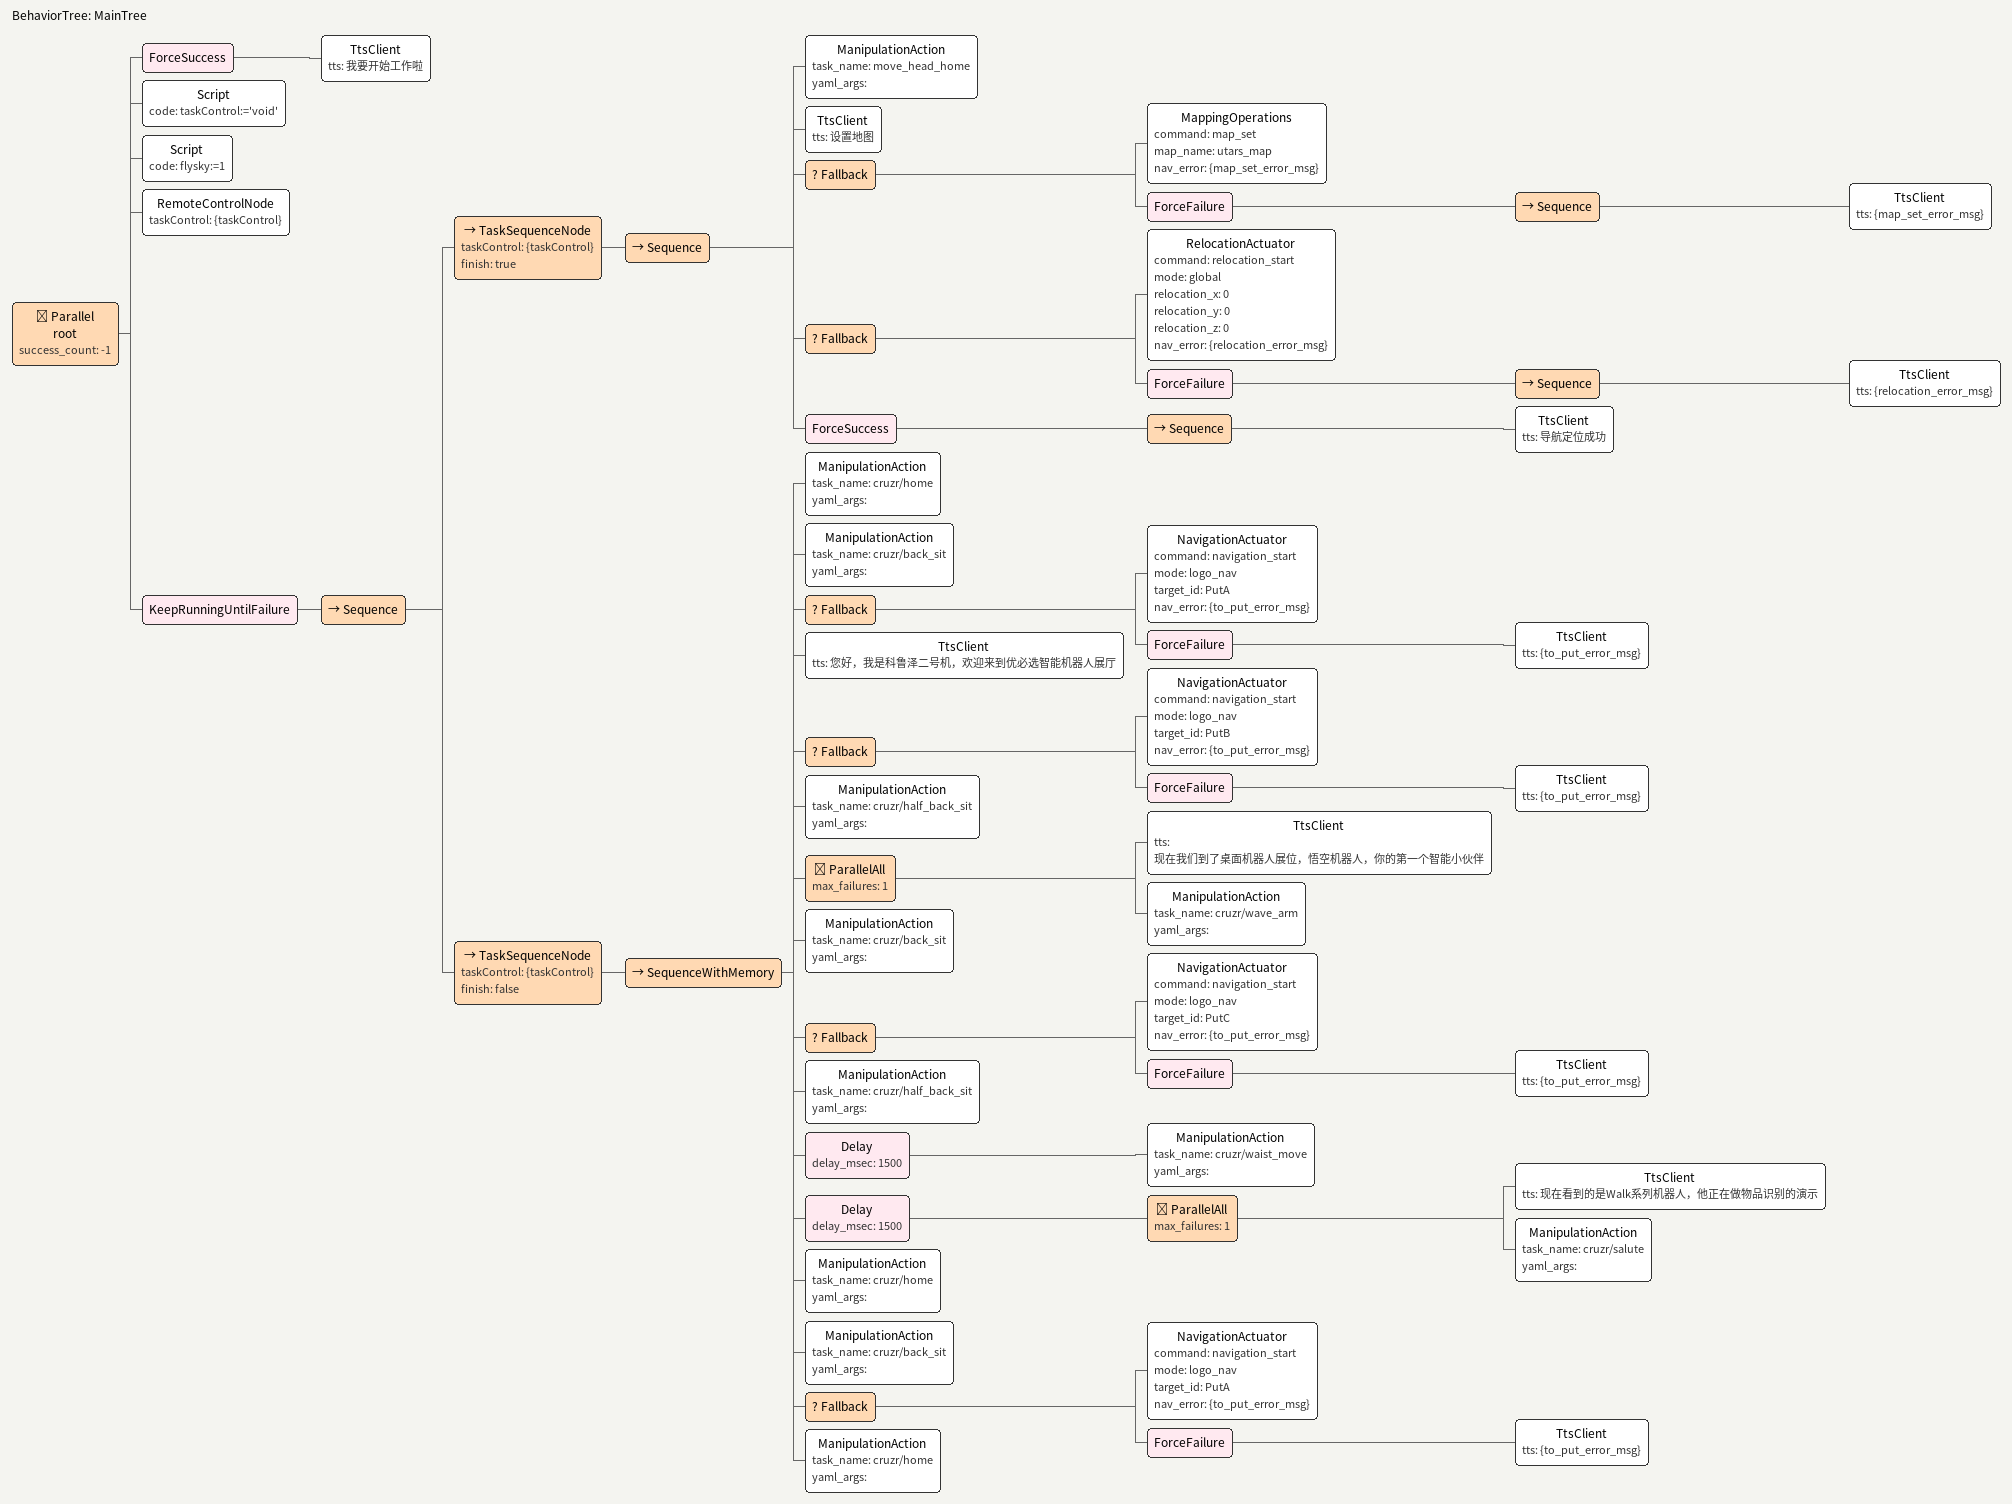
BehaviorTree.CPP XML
<?xml version="1.0" encoding="UTF-8"?>
<root BTCPP_format="4"
      main_tree_to_execute="MainTree">
  <BehaviorTree ID="MainTree">
    <Parallel name="root"
              success_count="-1">
      <ForceSuccess>
        <TtsClient tts="我要开始工作啦"/>
      </ForceSuccess>
      <Script code=" taskControl:=&apos;void&apos;"/>
      <Script code=" flysky:=1"/>
      <RemoteControlNode taskControl="{taskControl}"/>
      <KeepRunningUntilFailure>
        <Sequence>
          <TaskSequenceNode taskControl="{taskControl}"
                            finish="true">
            <Sequence>
              <ManipulationAction task_name="move_head_home"
                                  yaml_args=""/>
              <TtsClient tts="设置地图"/>
              <Fallback>
                <MappingOperations command="map_set"
                                   map_name="utars_map"
                                   nav_error="{map_set_error_msg}"/>
                <ForceFailure>
                  <Sequence>
                    <TtsClient tts="{map_set_error_msg}"/>
                  </Sequence>
                </ForceFailure>
              </Fallback>
              <Fallback>
                <RelocationActuator command="relocation_start"
                                    mode="global"
                                    relocation_x="0"
                                    relocation_y="0"
                                    relocation_z="0"
                                    nav_error="{relocation_error_msg}"/>
                <ForceFailure>
                  <Sequence>
                    <TtsClient tts="{relocation_error_msg}"/>
                  </Sequence>
                </ForceFailure>
              </Fallback>
              <ForceSuccess>
                <Sequence>
                  <TtsClient tts="导航定位成功"/>
                </Sequence>
              </ForceSuccess>
            </Sequence>
          </TaskSequenceNode>
          <TaskSequenceNode taskControl="{taskControl}"
                            finish="false">
            <SequenceWithMemory>
              <ManipulationAction task_name="cruzr/home"
                                  yaml_args=""/>
              <ManipulationAction task_name="cruzr/back_sit"
                                  yaml_args=""/>
              <Fallback>
                <NavigationActuator command="navigation_start"
                                    mode="logo_nav"
                                    target_id="PutA"
                                    nav_error="{to_put_error_msg}"/>
                <ForceFailure>
                  <TtsClient tts="{to_put_error_msg}"/>
                </ForceFailure>
              </Fallback>
              <TtsClient tts="您好，我是科鲁泽二号机，欢迎来到优必选智能机器人展厅"/>
              <Fallback>
                <NavigationActuator command="navigation_start"
                                    mode="logo_nav"
                                    target_id="PutB"
                                    nav_error="{to_put_error_msg}"/>
                <ForceFailure>
                  <TtsClient tts="{to_put_error_msg}"/>
                </ForceFailure>
              </Fallback>
              <ManipulationAction task_name="cruzr/half_back_sit"
                                  yaml_args=""/>
              <ParallelAll max_failures="1">
                <TtsClient tts="现在我们到了桌面机器人展位，悟空机器人，你的第一个智能小伙伴"/>
                <ManipulationAction task_name="cruzr/wave_arm"
                                    yaml_args=""/>
              </ParallelAll>
              <ManipulationAction task_name="cruzr/back_sit"
                                  yaml_args=""/>
              <Fallback>
                <NavigationActuator command="navigation_start"
                                    mode="logo_nav"
                                    target_id="PutC"
                                    nav_error="{to_put_error_msg}"/>
                <ForceFailure>
                  <TtsClient tts="{to_put_error_msg}"/>
                </ForceFailure>
              </Fallback>
              <ManipulationAction task_name="cruzr/half_back_sit"
                                  yaml_args=""/>
              <Delay delay_msec="1500">
                <ManipulationAction task_name="cruzr/waist_move"
                                    yaml_args=""/>
              </Delay>
              <Delay delay_msec="1500">
                <ParallelAll max_failures="1">
                  <TtsClient tts="现在看到的是Walk系列机器人，他正在做物品识别的演示"/>
                  <ManipulationAction task_name="cruzr/salute"
                                      yaml_args=""/>
                </ParallelAll>
              </Delay>
              <ManipulationAction task_name="cruzr/home"
                                  yaml_args=""/>
              <ManipulationAction task_name="cruzr/back_sit"
                                  yaml_args=""/>
              <Fallback>
                <NavigationActuator command="navigation_start"
                                    mode="logo_nav"
                                    target_id="PutA"
                                    nav_error="{to_put_error_msg}"/>
                <ForceFailure>
                  <TtsClient tts="{to_put_error_msg}"/>
                </ForceFailure>
              </Fallback>
              <ManipulationAction task_name="cruzr/home"
                                  yaml_args=""/>
            </SequenceWithMemory>
          </TaskSequenceNode>
        </Sequence>
      </KeepRunningUntilFailure>
    </Parallel>
  </BehaviorTree>

</root>
